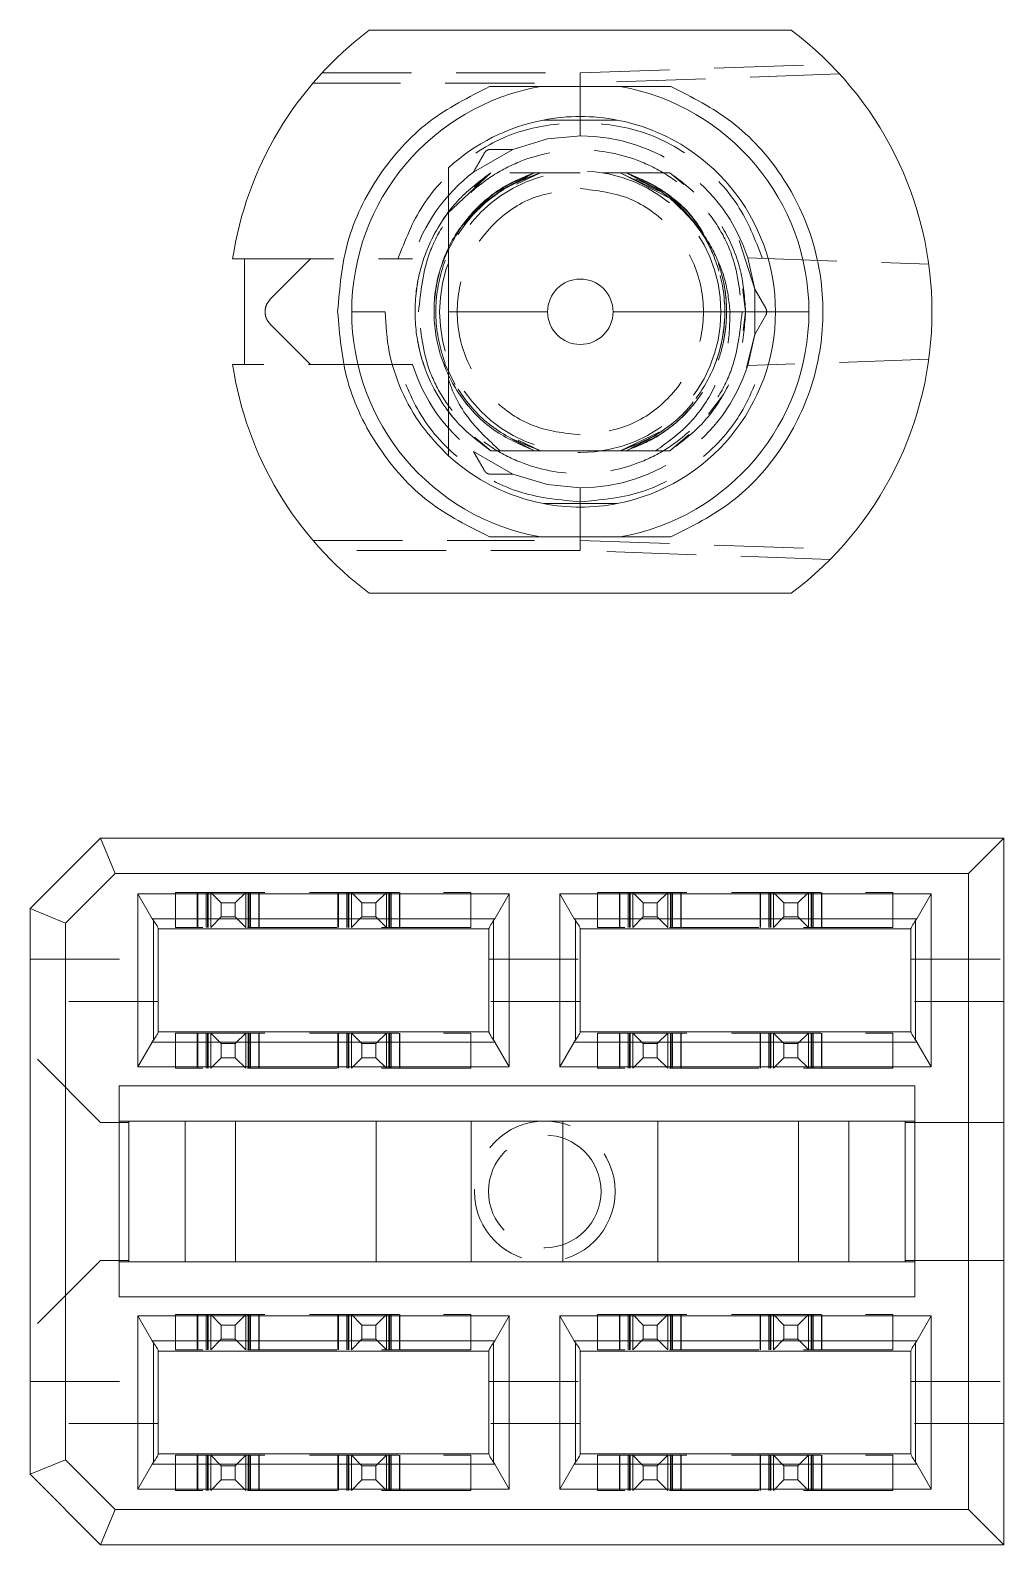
# Model space of a CAD drawing. Header units: millimetres. Extents: x 5 to 589, y 5 to 415.
# Drawn here: x 194.49 to 208.33, y 303.46 to 324.98 of the extents above; entities that cross this region are included whole.
import ezdxf

# ---------------------------------------------------------------- set-up
doc = ezdxf.new("R2010")
doc.units = ezdxf.units.MM
doc.linetypes.add('HIDDEN', pattern=[1.905, 1.27, -0.635])

msp = doc.modelspace()

# ---------------------------------------------------------------- linework, layer by layer
at = {"color": 7, "linetype": 'Continuous', "lineweight": 15}
for p, q in [((205.312, 324.984), (199.312, 324.984)), ((197.368, 321.734), (197.537, 321.734)), ((197.537, 321.734), (197.537, 320.234)), ((199.062, 320.984), (199.537, 320.984)), ((201.847, 320.984), (200.437, 320.984)), ((205.087, 320.984), (202.777, 320.984)), ((205.087, 320.984), (205.562, 320.984)), ((197.368, 320.234), (197.537, 320.234)), ((199.312, 316.984), (205.312, 316.984)), ((195.492, 313.504), (194.492, 312.504)), ((195.699, 313.004), (195.492, 313.504)), ((208.332, 313.504), (195.492, 313.504)), ((208.332, 313.504), (207.832, 313.004)), ((208.332, 303.464), (208.332, 313.504)), ((194.992, 312.297), (195.699, 313.004)), ((207.832, 313.004), (195.699, 313.004)), ((207.832, 303.964), (207.832, 313.004)), ((196.023, 312.714), (201.301, 312.714)), ((196.023, 312.714), (196.227, 312.36)), ((196.023, 310.254), (196.023, 312.714)), ((201.301, 312.714), (201.096, 312.36)), ((201.301, 312.714), (201.301, 310.254)), ((202.023, 312.714), (207.301, 312.714)), ((202.023, 310.254), (202.023, 312.714)), ((202.023, 312.714), (202.227, 312.36)), ((207.301, 312.714), (207.096, 312.36)), ((207.301, 312.714), (207.301, 310.254)), ((194.492, 304.464), (194.492, 312.504)), ((194.992, 312.297), (194.492, 312.504)), ((194.992, 312.297), (194.992, 304.671)), ((201.096, 312.36), (196.227, 312.36)), ((196.245, 312.332), (196.245, 310.635)), ((201.079, 312.332), (201.079, 310.635)), ((207.096, 312.36), (202.227, 312.36)), ((202.245, 312.332), (202.245, 310.635)), ((207.079, 312.332), (207.079, 310.635)), ((196.312, 310.749), (196.312, 312.219)), ((201.012, 312.214), (196.312, 312.214)), ((201.012, 310.749), (201.012, 312.219)), ((202.312, 310.749), (202.312, 312.219)), ((207.012, 312.214), (202.312, 312.214)), ((207.012, 310.749), (207.012, 312.219)), ((201.012, 310.754), (196.312, 310.754)), ((207.012, 310.754), (202.312, 310.754)), ((196.227, 310.607), (196.023, 310.254)), ((196.227, 310.607), (201.096, 310.607)), ((201.096, 310.607), (201.301, 310.254)), ((202.023, 310.254), (202.227, 310.607)), ((202.227, 310.607), (207.096, 310.607)), ((207.096, 310.607), (207.301, 310.254)), ((201.301, 310.254), (196.023, 310.254)), ((207.301, 310.254), (202.023, 310.254)), ((195.756, 309.984), (207.068, 309.984)), ((195.756, 306.984), (195.756, 309.984)), ((207.068, 309.984), (207.068, 306.984)), ((195.756, 309.484), (207.068, 309.484)), ((195.892, 309.464), (195.756, 309.464)), ((195.892, 309.484), (195.892, 309.464)), ((195.892, 307.504), (195.892, 309.464)), ((196.692, 307.484), (196.692, 309.484)), ((197.412, 307.484), (197.412, 309.484)), ((199.412, 307.484), (199.412, 309.484)), ((200.762, 307.484), (200.762, 309.484)), ((202.062, 307.484), (202.062, 309.484)), ((203.412, 307.484), (203.412, 309.484)), ((205.412, 309.484), (205.412, 307.484)), ((206.132, 309.484), (206.132, 307.484)), ((206.932, 309.484), (206.932, 309.464)), ((207.068, 309.464), (206.932, 309.464)), ((206.932, 307.504), (206.932, 309.464)), ((195.892, 307.504), (195.756, 307.504)), ((195.756, 307.484), (207.068, 307.484)), ((195.892, 307.504), (195.892, 307.484)), ((206.932, 307.504), (206.932, 307.484)), ((207.068, 307.504), (206.932, 307.504)), ((207.068, 306.984), (195.756, 306.984)), ((196.023, 306.714), (201.301, 306.714)), ((196.023, 304.254), (196.023, 306.714)), ((196.023, 306.714), (196.227, 306.36)), ((201.096, 306.36), (201.301, 306.714)), ((201.301, 306.714), (201.301, 304.254)), ((202.023, 306.714), (207.301, 306.714)), ((202.023, 304.254), (202.023, 306.714)), ((202.023, 306.714), (202.227, 306.36)), ((207.301, 306.714), (207.096, 306.36)), ((207.301, 306.714), (207.301, 304.254)), ((196.227, 306.36), (201.096, 306.36)), ((196.245, 306.332), (196.245, 304.635)), ((201.079, 306.332), (201.079, 304.635)), ((202.227, 306.36), (207.096, 306.36)), ((202.245, 306.332), (202.245, 304.635)), ((207.079, 306.332), (207.079, 304.635)), ((196.312, 304.749), (196.312, 306.219)), ((196.312, 306.214), (201.012, 306.214)), ((201.012, 306.219), (201.012, 304.749)), ((202.312, 304.749), (202.312, 306.219)), ((202.312, 306.214), (207.012, 306.214)), ((207.012, 306.219), (207.012, 304.749)), ((201.012, 304.754), (196.312, 304.754)), ((207.012, 304.754), (202.312, 304.754)), ((194.492, 304.464), (194.992, 304.671)), ((194.992, 304.671), (195.699, 303.964)), ((196.227, 304.607), (196.023, 304.254)), ((196.227, 304.607), (201.096, 304.607)), ((201.096, 304.607), (201.301, 304.254)), ((202.227, 304.607), (202.023, 304.254)), ((202.227, 304.607), (207.096, 304.607)), ((207.096, 304.607), (207.301, 304.254)), ((195.492, 303.464), (194.492, 304.464)), ((201.301, 304.254), (196.023, 304.254)), ((207.301, 304.254), (202.023, 304.254)), ((195.699, 303.964), (195.492, 303.464)), ((195.699, 303.964), (207.832, 303.964)), ((208.332, 303.464), (207.832, 303.964)), ((208.332, 303.464), (195.492, 303.464))]:
    msp.add_line(p, q, dxfattribs=at)
at = {"color": 7, "linetype": 'HIDDEN', "lineweight": 0}
for p, q in [((198.641, 324.378), (202.312, 324.378)), ((202.312, 324.378), (205.864, 324.502)), ((202.312, 324.234), (202.312, 324.378)), ((205.998, 324.363), (202.312, 324.234)), ((201.662, 324.234), (198.512, 324.234)), ((202.312, 323.684), (202.312, 324.234)), ((202.312, 323.684), (202.312, 323.484)), ((202.836, 323.709), (202.836, 323.709)), ((201.352, 323.292), (200.793, 322.969)), ((200.793, 322.969), (200.95, 323.242)), ((200.423, 322.382), (201.038, 322.959)), ((201.038, 322.959), (200.802, 322.761)), ((201.089, 322.665), (201.661, 322.959)), ((201.089, 322.665), (201.661, 322.959)), ((201.311, 322.959), (201.661, 322.959)), ((201.407, 322.799), (201.746, 322.959)), ((201.746, 322.959), (201.407, 322.799)), ((201.661, 322.959), (201.42, 322.835)), ((201.997, 322.959), (201.746, 322.959)), ((202.23, 322.959), (201.997, 322.959)), ((202.312, 322.959), (202.044, 322.959)), ((202.878, 322.959), (202.627, 322.959)), ((202.878, 322.959), (203.583, 322.598)), ((202.878, 322.959), (203.348, 322.737)), ((203.348, 322.737), (202.878, 322.959)), ((202.878, 322.959), (203.41, 322.708)), ((203.41, 322.708), (202.878, 322.959)), ((202.878, 322.959), (203.41, 322.708)), ((203.41, 322.708), (202.878, 322.959)), ((203.585, 322.959), (202.963, 322.959)), ((203.41, 322.729), (202.963, 322.959)), ((202.963, 322.959), (203.477, 322.695)), ((203.477, 322.695), (202.963, 322.959)), ((202.963, 322.959), (203.477, 322.695)), ((203.313, 322.959), (203.585, 322.959)), ((203.725, 322.842), (203.585, 322.959)), ((203.783, 322.793), (203.585, 322.959)), ((204.791, 321.307), (204.571, 321.995)), ((197.537, 321.734), (199.718, 321.734)), ((197.904, 321.161), (198.477, 321.734)), ((204.692, 321.749), (207.266, 321.659)), ((204.692, 321.749), (204.791, 321.307)), ((204.662, 320.984), (204.621, 321.308)), ((204.662, 320.984), (204.623, 321.294)), ((204.791, 321.307), (204.949, 321.034)), ((204.791, 320.661), (204.791, 321.307)), ((204.629, 320.719), (204.662, 320.984)), ((204.949, 320.934), (204.791, 320.661)), ((198.477, 320.234), (197.904, 320.807)), ((204.674, 320.191), (204.791, 320.661)), ((204.791, 320.661), (204.692, 320.219)), ((199.718, 320.234), (197.537, 320.234)), ((207.266, 320.309), (204.692, 320.219)), ((204.136, 319.527), (204.347, 319.809)), ((200.81, 319.2), (201.038, 319.009)), ((200.86, 319.158), (201.038, 319.009)), ((201.346, 319.171), (201.661, 319.009)), ((201.746, 319.009), (201.429, 319.159)), ((201.433, 319.156), (201.746, 319.009)), ((203.434, 319.271), (202.878, 319.009)), ((202.878, 319.009), (203.434, 319.271)), ((203.434, 319.271), (202.878, 319.009)), ((202.878, 319.009), (203.434, 319.271)), ((202.963, 319.009), (203.366, 319.216)), ((203.585, 319.009), (203.859, 319.238)), ((200.793, 318.998), (201.352, 318.676)), ((201.038, 319.009), (201.661, 319.009)), ((201.661, 319.009), (201.038, 319.009)), ((201.038, 319.009), (201.997, 319.009)), ((201.997, 319.009), (202.627, 319.009)), ((202.627, 319.009), (203.385, 319.009)), ((202.963, 319.009), (203.585, 319.009)), ((203.385, 319.009), (202.963, 319.009)), ((201.352, 318.676), (201.037, 318.676)), ((202.312, 318.484), (202.312, 318.284)), ((202.312, 317.734), (202.312, 318.284)), ((198.512, 317.734), (201.662, 317.734)), ((202.312, 317.734), (205.998, 317.605)), ((202.312, 317.734), (202.312, 317.59)), ((202.312, 317.59), (198.641, 317.59)), ((205.864, 317.465), (202.312, 317.589)), ((196.557, 312.234), (196.557, 312.734)), ((196.557, 312.734), (200.757, 312.734)), ((196.867, 312.734), (196.867, 312.234)), ((196.872, 312.234), (196.872, 312.734)), ((196.992, 312.234), (196.992, 312.734)), ((196.992, 312.734), (196.992, 312.234)), ((197.012, 312.734), (197.012, 312.234)), ((197.022, 312.234), (197.022, 312.734)), ((197.022, 312.234), (197.022, 312.734)), ((197.057, 312.234), (197.057, 312.734)), ((197.057, 312.734), (197.207, 312.584)), ((197.557, 312.734), (197.407, 312.584)), ((197.557, 312.734), (197.557, 312.234)), ((197.592, 312.734), (197.592, 312.234)), ((197.592, 312.734), (197.592, 312.234)), ((197.602, 312.734), (197.602, 312.234)), ((197.621, 312.234), (197.621, 312.734)), ((197.622, 312.734), (197.622, 312.234)), ((197.742, 312.734), (197.742, 312.234)), ((197.747, 312.234), (197.747, 312.734)), ((198.867, 312.734), (198.867, 312.234)), ((198.872, 312.234), (198.872, 312.734)), ((198.992, 312.234), (198.992, 312.734)), ((198.992, 312.734), (198.992, 312.234)), ((199.012, 312.734), (199.012, 312.234)), ((199.022, 312.234), (199.022, 312.734)), ((199.022, 312.234), (199.022, 312.734)), ((199.057, 312.234), (199.057, 312.734)), ((199.057, 312.734), (199.207, 312.584)), ((199.407, 312.584), (199.557, 312.734)), ((199.557, 312.734), (199.557, 312.234)), ((199.592, 312.734), (199.592, 312.234)), ((199.592, 312.734), (199.592, 312.234)), ((199.602, 312.734), (199.602, 312.234)), ((199.621, 312.234), (199.621, 312.734)), ((199.622, 312.734), (199.622, 312.234)), ((199.742, 312.734), (199.742, 312.234)), ((199.747, 312.234), (199.747, 312.734)), ((200.757, 312.734), (200.757, 312.234)), ((202.557, 312.234), (202.557, 312.734)), ((202.557, 312.734), (206.757, 312.734)), ((202.867, 312.734), (202.867, 312.234)), ((202.872, 312.234), (202.872, 312.734)), ((202.992, 312.234), (202.992, 312.734)), ((202.992, 312.734), (202.992, 312.234)), ((203.012, 312.734), (203.012, 312.234)), ((203.022, 312.234), (203.022, 312.734)), ((203.022, 312.234), (203.022, 312.734)), ((203.057, 312.234), (203.057, 312.734)), ((203.057, 312.734), (203.207, 312.584)), ((203.557, 312.734), (203.407, 312.584)), ((203.557, 312.734), (203.557, 312.234)), ((203.592, 312.734), (203.592, 312.234)), ((203.592, 312.734), (203.592, 312.234)), ((203.602, 312.734), (203.602, 312.234)), ((203.621, 312.234), (203.621, 312.734)), ((203.622, 312.734), (203.622, 312.234)), ((203.742, 312.734), (203.742, 312.234)), ((203.747, 312.234), (203.747, 312.734)), ((204.867, 312.734), (204.867, 312.234)), ((204.872, 312.234), (204.872, 312.734)), ((204.992, 312.234), (204.992, 312.734)), ((204.992, 312.734), (204.992, 312.234)), ((205.012, 312.734), (205.012, 312.234)), ((205.022, 312.234), (205.022, 312.734)), ((205.022, 312.234), (205.022, 312.734)), ((205.057, 312.234), (205.057, 312.734)), ((205.057, 312.734), (205.207, 312.584)), ((205.407, 312.584), (205.557, 312.734)), ((205.557, 312.734), (205.557, 312.234)), ((205.592, 312.734), (205.592, 312.234)), ((205.592, 312.734), (205.592, 312.234)), ((205.602, 312.734), (205.602, 312.234)), ((205.621, 312.234), (205.621, 312.734)), ((205.622, 312.734), (205.622, 312.234)), ((205.742, 312.734), (205.742, 312.234)), ((205.747, 312.234), (205.747, 312.734)), ((206.757, 312.734), (206.757, 312.234)), ((197.407, 312.584), (197.207, 312.584)), ((197.207, 312.584), (197.207, 312.384)), ((197.407, 312.584), (197.407, 312.384)), ((199.207, 312.584), (199.407, 312.584)), ((199.207, 312.584), (199.207, 312.384)), ((199.407, 312.584), (199.407, 312.384)), ((203.407, 312.584), (203.207, 312.584)), ((203.207, 312.584), (203.207, 312.384)), ((203.407, 312.584), (203.407, 312.384)), ((205.207, 312.584), (205.407, 312.584)), ((205.207, 312.584), (205.207, 312.384)), ((205.407, 312.584), (205.407, 312.384)), ((197.057, 312.234), (197.207, 312.384)), ((197.207, 312.384), (197.407, 312.384)), ((197.407, 312.384), (197.557, 312.234)), ((199.207, 312.384), (199.057, 312.234)), ((199.207, 312.384), (199.407, 312.384)), ((199.407, 312.384), (199.557, 312.234)), ((203.057, 312.234), (203.207, 312.384)), ((203.207, 312.384), (203.407, 312.384)), ((203.407, 312.384), (203.557, 312.234)), ((205.207, 312.384), (205.057, 312.234)), ((205.207, 312.384), (205.407, 312.384)), ((205.407, 312.384), (205.557, 312.234)), ((200.757, 312.234), (196.557, 312.234)), ((206.757, 312.234), (202.557, 312.234)), ((194.492, 311.784), (196.312, 311.784)), ((201.012, 311.784), (202.312, 311.784)), ((207.012, 311.784), (208.332, 311.784)), ((196.312, 311.184), (194.492, 311.184)), ((202.312, 311.184), (201.012, 311.184)), ((208.332, 311.184), (207.012, 311.184)), ((196.557, 310.234), (196.557, 310.734)), ((196.557, 310.734), (200.757, 310.734)), ((196.867, 310.734), (196.867, 310.234)), ((196.872, 310.234), (196.872, 310.734)), ((196.992, 310.234), (196.992, 310.734)), ((196.992, 310.734), (196.992, 310.234)), ((197.012, 310.734), (197.012, 310.234)), ((197.022, 310.234), (197.022, 310.734)), ((197.022, 310.234), (197.022, 310.734)), ((197.057, 310.234), (197.057, 310.734)), ((197.057, 310.734), (197.207, 310.584)), ((197.407, 310.584), (197.207, 310.584)), ((197.207, 310.584), (197.207, 310.384)), ((197.557, 310.734), (197.407, 310.584)), ((197.407, 310.584), (197.407, 310.384)), ((197.557, 310.734), (197.557, 310.234)), ((197.592, 310.734), (197.592, 310.234)), ((197.592, 310.734), (197.592, 310.234)), ((197.602, 310.734), (197.602, 310.234)), ((197.621, 310.234), (197.621, 310.734)), ((197.622, 310.734), (197.622, 310.234)), ((197.742, 310.734), (197.742, 310.234)), ((197.747, 310.234), (197.747, 310.734)), ((198.867, 310.734), (198.867, 310.234)), ((198.872, 310.234), (198.872, 310.734)), ((198.992, 310.234), (198.992, 310.734)), ((198.992, 310.734), (198.992, 310.234)), ((199.012, 310.734), (199.012, 310.234)), ((199.022, 310.234), (199.022, 310.734)), ((199.022, 310.234), (199.022, 310.734)), ((199.057, 310.234), (199.057, 310.734)), ((199.057, 310.734), (199.207, 310.584)), ((199.207, 310.584), (199.407, 310.584)), ((199.207, 310.584), (199.207, 310.384)), ((199.407, 310.584), (199.557, 310.734)), ((199.407, 310.584), (199.407, 310.384)), ((199.557, 310.734), (199.557, 310.234)), ((199.592, 310.734), (199.592, 310.234)), ((199.592, 310.734), (199.592, 310.234)), ((199.602, 310.734), (199.602, 310.234)), ((199.621, 310.234), (199.621, 310.734)), ((199.622, 310.734), (199.622, 310.234)), ((199.742, 310.734), (199.742, 310.234)), ((199.747, 310.234), (199.747, 310.734)), ((200.757, 310.734), (200.757, 310.234)), ((202.557, 310.234), (202.557, 310.734)), ((202.557, 310.734), (206.757, 310.734)), ((202.867, 310.734), (202.867, 310.234)), ((202.872, 310.234), (202.872, 310.734)), ((202.992, 310.234), (202.992, 310.734)), ((202.992, 310.734), (202.992, 310.234)), ((203.012, 310.734), (203.012, 310.234)), ((203.022, 310.234), (203.022, 310.734)), ((203.022, 310.234), (203.022, 310.734)), ((203.057, 310.234), (203.057, 310.734)), ((203.057, 310.734), (203.207, 310.584)), ((203.407, 310.584), (203.207, 310.584)), ((203.207, 310.584), (203.207, 310.384)), ((203.557, 310.734), (203.407, 310.584)), ((203.407, 310.584), (203.407, 310.384)), ((203.557, 310.734), (203.557, 310.234)), ((203.592, 310.734), (203.592, 310.234)), ((203.592, 310.734), (203.592, 310.234)), ((203.602, 310.734), (203.602, 310.234)), ((203.621, 310.234), (203.621, 310.734)), ((203.622, 310.734), (203.622, 310.234)), ((203.742, 310.734), (203.742, 310.234)), ((203.747, 310.234), (203.747, 310.734)), ((204.867, 310.734), (204.867, 310.234)), ((204.872, 310.234), (204.872, 310.734)), ((204.992, 310.234), (204.992, 310.734)), ((204.992, 310.734), (204.992, 310.234)), ((205.012, 310.734), (205.012, 310.234)), ((205.022, 310.234), (205.022, 310.734)), ((205.022, 310.234), (205.022, 310.734)), ((205.057, 310.234), (205.057, 310.734)), ((205.057, 310.734), (205.207, 310.584)), ((205.207, 310.584), (205.407, 310.584)), ((205.207, 310.584), (205.207, 310.384)), ((205.407, 310.584), (205.557, 310.734)), ((205.407, 310.584), (205.407, 310.384)), ((205.557, 310.734), (205.557, 310.234)), ((205.592, 310.734), (205.592, 310.234)), ((205.592, 310.734), (205.592, 310.234)), ((205.602, 310.734), (205.602, 310.234)), ((205.621, 310.234), (205.621, 310.734)), ((205.622, 310.734), (205.622, 310.234)), ((205.742, 310.734), (205.742, 310.234)), ((205.747, 310.234), (205.747, 310.734)), ((206.757, 310.734), (206.757, 310.234)), ((195.492, 309.464), (194.492, 310.464)), ((197.057, 310.234), (197.207, 310.384)), ((197.207, 310.384), (197.407, 310.384)), ((197.407, 310.384), (197.557, 310.234)), ((199.207, 310.384), (199.057, 310.234)), ((199.207, 310.384), (199.407, 310.384)), ((199.407, 310.384), (199.557, 310.234)), ((203.057, 310.234), (203.207, 310.384)), ((203.207, 310.384), (203.407, 310.384)), ((203.407, 310.384), (203.557, 310.234)), ((205.207, 310.384), (205.057, 310.234)), ((205.207, 310.384), (205.407, 310.384)), ((205.407, 310.384), (205.557, 310.234)), ((200.757, 310.234), (196.557, 310.234)), ((206.757, 310.234), (202.557, 310.234)), ((195.756, 309.464), (195.492, 309.464)), ((208.332, 309.464), (207.068, 309.464)), ((195.492, 307.504), (194.492, 306.504)), ((195.492, 307.504), (195.756, 307.504)), ((208.332, 307.504), (207.068, 307.504)), ((196.557, 306.234), (196.557, 306.734)), ((196.557, 306.734), (200.757, 306.734)), ((196.867, 306.734), (196.867, 306.234)), ((196.872, 306.234), (196.872, 306.734)), ((196.992, 306.234), (196.992, 306.734)), ((196.992, 306.734), (196.992, 306.234)), ((197.012, 306.734), (197.012, 306.234)), ((197.022, 306.234), (197.022, 306.734)), ((197.022, 306.234), (197.022, 306.734)), ((197.057, 306.234), (197.057, 306.734)), ((197.057, 306.734), (197.207, 306.584)), ((197.557, 306.734), (197.407, 306.584)), ((197.557, 306.734), (197.557, 306.234)), ((197.592, 306.734), (197.592, 306.234)), ((197.592, 306.734), (197.592, 306.234)), ((197.602, 306.734), (197.602, 306.234)), ((197.621, 306.234), (197.621, 306.734)), ((197.622, 306.734), (197.622, 306.234)), ((197.742, 306.734), (197.742, 306.234)), ((197.747, 306.234), (197.747, 306.734)), ((198.867, 306.734), (198.867, 306.234)), ((198.872, 306.234), (198.872, 306.734)), ((198.992, 306.234), (198.992, 306.734)), ((198.992, 306.734), (198.992, 306.234)), ((199.012, 306.734), (199.012, 306.234)), ((199.022, 306.234), (199.022, 306.734)), ((199.022, 306.234), (199.022, 306.734)), ((199.057, 306.234), (199.057, 306.734)), ((199.057, 306.734), (199.207, 306.584)), ((199.407, 306.584), (199.557, 306.734)), ((199.557, 306.734), (199.557, 306.234)), ((199.592, 306.734), (199.592, 306.234)), ((199.592, 306.734), (199.592, 306.234)), ((199.602, 306.734), (199.602, 306.234)), ((199.621, 306.234), (199.621, 306.734)), ((199.622, 306.734), (199.622, 306.234)), ((199.742, 306.734), (199.742, 306.234)), ((199.747, 306.234), (199.747, 306.734)), ((200.757, 306.734), (200.757, 306.234)), ((202.557, 306.234), (202.557, 306.734)), ((202.557, 306.734), (206.757, 306.734)), ((202.867, 306.734), (202.867, 306.234)), ((202.872, 306.234), (202.872, 306.734)), ((202.992, 306.234), (202.992, 306.734)), ((202.992, 306.734), (202.992, 306.234)), ((203.012, 306.734), (203.012, 306.234)), ((203.022, 306.234), (203.022, 306.734)), ((203.022, 306.234), (203.022, 306.734)), ((203.057, 306.234), (203.057, 306.734)), ((203.057, 306.734), (203.207, 306.584)), ((203.557, 306.734), (203.407, 306.584)), ((203.557, 306.734), (203.557, 306.234)), ((203.592, 306.734), (203.592, 306.234)), ((203.592, 306.734), (203.592, 306.234)), ((203.602, 306.734), (203.602, 306.234)), ((203.621, 306.234), (203.621, 306.734)), ((203.622, 306.734), (203.622, 306.234)), ((203.742, 306.734), (203.742, 306.234)), ((203.747, 306.234), (203.747, 306.734)), ((204.867, 306.734), (204.867, 306.234)), ((204.872, 306.234), (204.872, 306.734)), ((204.992, 306.234), (204.992, 306.734)), ((204.992, 306.734), (204.992, 306.234)), ((205.012, 306.734), (205.012, 306.234)), ((205.022, 306.234), (205.022, 306.734)), ((205.022, 306.234), (205.022, 306.734)), ((205.057, 306.234), (205.057, 306.734)), ((205.057, 306.734), (205.207, 306.584)), ((205.407, 306.584), (205.557, 306.734)), ((205.557, 306.734), (205.557, 306.234)), ((205.592, 306.734), (205.592, 306.234)), ((205.592, 306.734), (205.592, 306.234)), ((205.602, 306.734), (205.602, 306.234)), ((205.621, 306.234), (205.621, 306.734)), ((205.622, 306.734), (205.622, 306.234)), ((205.742, 306.734), (205.742, 306.234)), ((205.747, 306.234), (205.747, 306.734)), ((206.757, 306.734), (206.757, 306.234)), ((197.407, 306.584), (197.207, 306.584)), ((197.207, 306.584), (197.207, 306.384)), ((197.407, 306.584), (197.407, 306.384)), ((199.207, 306.584), (199.407, 306.584)), ((199.207, 306.584), (199.207, 306.384)), ((199.407, 306.584), (199.407, 306.384)), ((203.207, 306.584), (203.207, 306.384)), ((203.407, 306.584), (203.207, 306.584)), ((203.407, 306.584), (203.407, 306.384)), ((205.207, 306.584), (205.407, 306.584)), ((205.207, 306.584), (205.207, 306.384)), ((205.407, 306.584), (205.407, 306.384)), ((200.757, 306.234), (196.557, 306.234)), ((197.057, 306.234), (197.207, 306.384)), ((197.207, 306.384), (197.407, 306.384)), ((197.407, 306.384), (197.557, 306.234)), ((199.207, 306.384), (199.057, 306.234)), ((199.207, 306.384), (199.407, 306.384)), ((199.407, 306.384), (199.557, 306.234)), ((206.757, 306.234), (202.557, 306.234)), ((203.057, 306.234), (203.207, 306.384)), ((203.207, 306.384), (203.407, 306.384)), ((203.407, 306.384), (203.557, 306.234)), ((205.207, 306.384), (205.057, 306.234)), ((205.207, 306.384), (205.407, 306.384)), ((205.407, 306.384), (205.557, 306.234)), ((194.492, 305.784), (196.312, 305.784)), ((201.012, 305.784), (202.312, 305.784)), ((207.012, 305.784), (208.332, 305.784)), ((196.312, 305.184), (194.492, 305.184)), ((202.312, 305.184), (201.012, 305.184)), ((208.332, 305.184), (207.012, 305.184)), ((196.557, 304.234), (196.557, 304.734)), ((196.557, 304.734), (200.757, 304.734)), ((196.867, 304.734), (196.867, 304.234)), ((196.872, 304.234), (196.872, 304.734)), ((196.992, 304.234), (196.992, 304.734)), ((196.992, 304.734), (196.992, 304.234)), ((197.012, 304.734), (197.012, 304.234)), ((197.022, 304.234), (197.022, 304.734)), ((197.022, 304.234), (197.022, 304.734)), ((197.057, 304.234), (197.057, 304.734)), ((197.057, 304.734), (197.207, 304.584)), ((197.557, 304.734), (197.407, 304.584)), ((197.557, 304.734), (197.557, 304.234)), ((197.592, 304.734), (197.592, 304.234)), ((197.592, 304.734), (197.592, 304.234)), ((197.602, 304.734), (197.602, 304.234)), ((197.621, 304.234), (197.621, 304.734)), ((197.622, 304.734), (197.622, 304.234)), ((197.742, 304.734), (197.742, 304.234)), ((197.747, 304.234), (197.747, 304.734)), ((198.867, 304.734), (198.867, 304.234)), ((198.872, 304.234), (198.872, 304.734)), ((198.992, 304.234), (198.992, 304.734)), ((198.992, 304.734), (198.992, 304.234)), ((199.012, 304.734), (199.012, 304.234)), ((199.022, 304.234), (199.022, 304.734)), ((199.022, 304.234), (199.022, 304.734)), ((199.057, 304.234), (199.057, 304.734)), ((199.057, 304.734), (199.207, 304.584)), ((199.407, 304.584), (199.557, 304.734)), ((199.557, 304.734), (199.557, 304.234)), ((199.592, 304.734), (199.592, 304.234)), ((199.592, 304.734), (199.592, 304.234)), ((199.602, 304.734), (199.602, 304.234)), ((199.621, 304.234), (199.621, 304.734)), ((199.622, 304.734), (199.622, 304.234)), ((199.742, 304.734), (199.742, 304.234)), ((199.747, 304.234), (199.747, 304.734)), ((200.757, 304.734), (200.757, 304.234)), ((202.557, 304.234), (202.557, 304.734)), ((202.557, 304.734), (206.757, 304.734)), ((202.867, 304.734), (202.867, 304.234)), ((202.872, 304.234), (202.872, 304.734)), ((202.992, 304.234), (202.992, 304.734)), ((202.992, 304.734), (202.992, 304.234)), ((203.012, 304.734), (203.012, 304.234)), ((203.022, 304.234), (203.022, 304.734)), ((203.022, 304.234), (203.022, 304.734)), ((203.057, 304.234), (203.057, 304.734)), ((203.057, 304.734), (203.207, 304.584)), ((203.557, 304.734), (203.407, 304.584)), ((203.557, 304.734), (203.557, 304.234)), ((203.592, 304.734), (203.592, 304.234)), ((203.592, 304.734), (203.592, 304.234)), ((203.602, 304.734), (203.602, 304.234)), ((203.621, 304.234), (203.621, 304.734)), ((203.622, 304.734), (203.622, 304.234)), ((203.742, 304.734), (203.742, 304.234)), ((203.747, 304.234), (203.747, 304.734)), ((204.867, 304.734), (204.867, 304.234)), ((204.872, 304.234), (204.872, 304.734)), ((204.992, 304.234), (204.992, 304.734)), ((204.992, 304.734), (204.992, 304.234)), ((205.012, 304.734), (205.012, 304.234)), ((205.022, 304.234), (205.022, 304.734)), ((205.022, 304.234), (205.022, 304.734)), ((205.057, 304.234), (205.057, 304.734)), ((205.057, 304.734), (205.207, 304.584)), ((205.407, 304.584), (205.557, 304.734)), ((205.557, 304.734), (205.557, 304.234)), ((205.592, 304.734), (205.592, 304.234)), ((205.592, 304.734), (205.592, 304.234)), ((205.602, 304.734), (205.602, 304.234)), ((205.621, 304.234), (205.621, 304.734)), ((205.622, 304.734), (205.622, 304.234)), ((205.742, 304.734), (205.742, 304.234)), ((205.747, 304.234), (205.747, 304.734)), ((206.757, 304.734), (206.757, 304.234)), ((197.207, 304.584), (197.207, 304.384)), ((197.407, 304.584), (197.207, 304.584)), ((197.407, 304.584), (197.407, 304.384)), ((199.207, 304.584), (199.407, 304.584)), ((199.207, 304.584), (199.207, 304.384)), ((199.407, 304.584), (199.407, 304.384)), ((203.207, 304.584), (203.207, 304.384)), ((203.407, 304.584), (203.207, 304.584)), ((203.407, 304.584), (203.407, 304.384)), ((205.207, 304.584), (205.407, 304.584)), ((205.207, 304.584), (205.207, 304.384)), ((205.407, 304.584), (205.407, 304.384)), ((197.057, 304.234), (197.207, 304.384)), ((197.207, 304.384), (197.407, 304.384)), ((197.407, 304.384), (197.557, 304.234)), ((199.207, 304.384), (199.057, 304.234)), ((199.207, 304.384), (199.407, 304.384)), ((199.407, 304.384), (199.557, 304.234)), ((203.057, 304.234), (203.207, 304.384)), ((203.207, 304.384), (203.407, 304.384)), ((203.407, 304.384), (203.557, 304.234)), ((205.207, 304.384), (205.057, 304.234)), ((205.207, 304.384), (205.407, 304.384)), ((205.407, 304.384), (205.557, 304.234)), ((200.757, 304.234), (196.557, 304.234)), ((206.757, 304.234), (202.557, 304.234))]:
    msp.add_line(p, q, dxfattribs=at)
at = {"color": 7, "linetype": 'HIDDEN', "lineweight": 0, "flags": 128}
for points in [[(201.352, 323.292), (201.846, 323.44), (202.32, 323.484)], [(201.038, 322.959), (201.038, 322.959)], [(201.746, 322.959), (201.746, 322.959)], [(201.746, 322.959), (201.746, 322.959)], [(201.746, 322.959), (201.746, 322.959)], [(201.746, 322.959), (201.746, 322.959)], [(201.746, 322.959), (201.746, 322.959)], [(202.878, 322.959), (202.878, 322.959)], [(202.878, 322.959), (202.878, 322.959)], [(202.878, 322.959), (202.878, 322.959)], [(202.878, 322.959), (202.878, 322.959)], [(202.878, 322.959), (202.878, 322.959)], [(202.878, 322.959), (202.878, 322.959)], [(202.878, 322.959), (202.878, 322.959)], [(202.878, 322.959), (202.878, 322.959)], [(203.585, 322.959), (203.585, 322.959)], [(200.383, 320.208), (200.379, 320.236), (200.379, 320.245), (200.379, 320.247), (200.379, 320.247), (200.38, 320.248), (200.38, 320.248), (200.38, 320.248), (200.38, 320.248), (200.38, 320.248), (200.38, 320.248), (200.38, 320.248), (200.38, 320.248), (200.379, 320.248), (200.379, 320.248), (200.379, 320.248), (200.379, 320.248), (200.379, 320.248), (200.379, 320.248), (200.379, 320.248), (200.38, 320.248), (200.38, 320.248), (200.38, 320.248), (200.38, 320.248), (200.38, 320.248), (200.38, 320.248), (200.38, 320.248), (200.38, 320.248), (200.38, 320.248), (200.381, 320.248), (200.381, 320.247), (200.384, 320.245), (200.448, 320.115), (200.535, 319.952)], [(204.091, 319.957), (204.091, 319.957)], [(203.339, 319.205), (203.339, 319.205)], [(201.038, 319.009), (201.038, 319.009)], [(201.038, 319.009), (201.038, 319.009)], [(201.038, 319.009), (201.038, 319.009)], [(201.038, 319.009), (201.038, 319.009)], [(201.038, 319.009), (201.038, 319.009)], [(201.038, 319.009), (201.038, 319.009)], [(201.038, 319.009), (201.038, 319.009)], [(201.038, 319.009), (201.038, 319.009)], [(201.997, 319.009), (201.997, 319.009)], [(202.627, 319.009), (202.627, 319.009)], [(203.585, 319.009), (203.585, 319.009)], [(203.585, 319.009), (203.585, 319.009)], [(203.585, 319.009), (203.585, 319.009)], [(203.585, 319.009), (203.585, 319.009)], [(203.585, 319.009), (203.585, 319.009)], [(203.585, 319.009), (203.585, 319.009)], [(203.585, 319.009), (203.585, 319.009)], [(202.312, 318.484), (201.846, 318.528), (201.352, 318.676)]]:
    msp.add_lwpolyline(points, dxfattribs=at)
at = {"color": 7, "linetype": 'HIDDEN', "lineweight": 0}
for centre, radius in [((202.312, 320.984), 2), ((201.807, 308.484), 1), ((201.807, 308.484), 0.8)]:
    msp.add_circle(centre, radius, dxfattribs=at)
at = {"color": 7, "linetype": 'Continuous', "lineweight": 15}
for radius, start, end in [(5, 126.8699, 171.3731), (5, 306.8699, 53.1301), (3.25, 100.0633, 180), (3.25, 0, 79.9367), (2.775, 100.8932, 132.5066), (2.775, 79.1068, 100.8929), (2.775, 0, 79.1071), (0.465, 0, 180), (3.25, 180, 259.9367), (0.465, 180, 0), (2.775, 280.8929, 0), (3.25, 280.0633, 0), (5, 188.6269, 233.1301), (2.775, 227.4934, 259.1071), (2.775, 259.1067, 280.8938)]:
    msp.add_arc((202.312, 320.984), radius, start, end, dxfattribs=at)
at = {"color": 7, "linetype": 'HIDDEN', "lineweight": 0}
for radius, start, end in [(2.5, 17.8157, 90), (2.5, 127.4202, 162.5424), (2.35, 143.5058, 237.1851), (2.5, 197.4576, 232.5798), (2.5, 270, 342.1843)]:
    msp.add_arc((202.312, 320.984), radius, start, end, dxfattribs=at)
at = {"color": 7, "linetype": 'Continuous', "lineweight": 15}
for centre, start_param, end_param in [((196.431, 312.714), 2.356194, 2.438914), ((200.892, 312.714), 3.844272, 3.926991), ((202.431, 312.714), 2.356194, 2.438914), ((206.892, 312.714), 3.844272, 3.926991), ((196.431, 310.254), 0.702679, 0.785398), ((200.892, 310.254), 5.497787, 5.580506), ((202.431, 310.254), 0.702679, 0.785398), ((206.892, 310.254), 5.497787, 5.580506), ((196.431, 306.714), 2.356194, 2.438914), ((200.892, 306.714), 3.844272, 3.926991), ((202.431, 306.714), 2.356194, 2.438914), ((206.892, 306.714), 3.844272, 3.926991), ((196.431, 304.254), 0.702679, 0.785398), ((200.892, 304.254), 5.497787, 5.580506), ((202.431, 304.254), 0.702679, 0.785398), ((206.892, 304.254), 5.497787, 5.580506)]:
    msp.add_ellipse(centre, major_axis=(0, 0.5), ratio=0.57735, start_param=start_param, end_param=end_param, dxfattribs=at)
for points, knots in [([(198.862, 320.99), (198.891, 321.323), (198.949, 322.006), (199.415, 322.943), (200.112, 323.725), (200.724, 324.033), (201.023, 324.184)], [0, 0, 0, 0, 0.244423, 0.499999, 0.755575, 1, 1, 1, 1]), ([(201.023, 324.184), (201.157, 324.184), (201.331, 324.184), (201.525, 324.184), (201.606, 324.184), (201.66, 324.184), (201.699, 324.184), (201.726, 324.184), (201.74, 324.184), (201.744, 324.184), (201.744, 324.184), (201.744, 324.184)], [0, 0, 0, 0, 0.521932, 0.674702, 0.779632, 0.851729, 0.901665, 0.954563, 0.975882, 0.993095, 1, 1, 1, 1]), ([(201.744, 324.184), (201.92, 324.184), (202.272, 324.184), (202.666, 324.184), (202.858, 324.184), (202.88, 324.184)], [0, 0, 0, 0, 0.469102, 0.939612, 1, 1, 1, 1]), ([(202.88, 324.184), (202.88, 324.184), (202.882, 324.184), (202.893, 324.184), (202.937, 324.184), (203.133, 324.184), (203.367, 324.184), (203.563, 324.184), (203.601, 324.184)], [0, 0, 0, 0, 0.01693, 0.039301, 0.081695, 0.236199, 0.852151, 1, 1, 1, 1]), ([(203.601, 324.184), (203.9, 324.033), (204.512, 323.724), (205.214, 322.941), (205.663, 322.001), (205.81, 320.984), (205.663, 319.967), (205.214, 319.027), (204.512, 318.244), (203.9, 317.935), (203.601, 317.784)], [0, 0, 0, 0, 0.1222031, 0.25, 0.377796, 0.4999995, 0.622204, 0.75, 0.8777969, 1, 1, 1, 1]), ([(202.836, 323.709), (202.546, 323.709), (202.193, 323.709), (201.849, 323.709), (201.788, 323.709)], [0, 0, 0, 0, 0.821488, 1, 1, 1, 1]), ([(200.437, 323.03), (200.437, 322.592), (200.437, 321.989), (200.437, 321.2), (200.437, 320.984)], [0, 0, 0, 0, 0.725759, 1, 1, 1, 1]), ([(201.023, 317.784), (200.723, 317.935), (200.11, 318.244), (199.412, 319.029), (198.946, 319.971), (198.89, 320.655), (198.862, 320.99)], [0, 0, 0, 0, 0.244391, 0.5, 0.755609, 1, 1, 1, 1]), ([(199.537, 320.984), (199.548, 320.792), (199.571, 320.409), (199.756, 319.859), (200.036, 319.352), (200.303, 319.076), (200.437, 318.938)], [0, 0, 0, 0, 0.2499998, 0.5000005, 0.7499982, 1, 1, 1, 1]), ([(200.437, 320.984), (200.437, 320.789), (200.437, 320.285), (200.437, 319.603), (200.437, 319.154), (200.437, 318.938)], [0, 0, 0, 0, 0.2465258, 0.6381396, 1, 1, 1, 1]), ([(201.788, 318.259), (202.078, 318.259), (202.431, 318.259), (202.775, 318.259), (202.836, 318.259)], [0, 0, 0, 0, 0.821493, 1, 1, 1, 1]), ([(201.023, 317.784), (201.157, 317.784), (201.331, 317.784), (201.525, 317.784), (201.606, 317.784), (201.66, 317.784), (201.699, 317.784), (201.726, 317.784), (201.74, 317.784), (201.744, 317.784), (201.744, 317.784), (201.744, 317.784)], [0, 0, 0, 0, 0.521932, 0.674702, 0.779632, 0.851729, 0.901665, 0.954563, 0.975882, 0.993095, 1, 1, 1, 1]), ([(201.744, 317.784), (201.92, 317.784), (202.272, 317.784), (202.666, 317.784), (202.858, 317.784), (202.88, 317.784)], [0, 0, 0, 0, 0.469102, 0.939612, 1, 1, 1, 1]), ([(202.88, 317.784), (202.88, 317.784), (202.882, 317.784), (202.893, 317.784), (202.937, 317.784), (203.133, 317.784), (203.367, 317.784), (203.563, 317.784), (203.601, 317.784)], [0, 0, 0, 0, 0.01693, 0.039301, 0.081695, 0.236199, 0.852151, 1, 1, 1, 1]), ([(196.312, 312.219), (196.308, 312.23), (196.301, 312.251), (196.264, 312.305), (196.245, 312.332)], [0, 0, 0, 0, 0.493174, 1, 1, 1, 1]), ([(201.079, 312.332), (201.061, 312.306), (201.024, 312.252), (201.016, 312.23), (201.012, 312.219)], [0, 0, 0, 0, 0.497826, 1, 1, 1, 1]), ([(202.312, 312.219), (202.308, 312.23), (202.301, 312.251), (202.264, 312.305), (202.245, 312.332)], [0, 0, 0, 0, 0.493174, 1, 1, 1, 1]), ([(207.079, 312.332), (207.061, 312.306), (207.024, 312.252), (207.016, 312.23), (207.012, 312.219)], [0, 0, 0, 0, 0.497826, 1, 1, 1, 1]), ([(196.245, 310.635), (196.263, 310.662), (196.3, 310.716), (196.308, 310.738), (196.312, 310.749)], [0, 0, 0, 0, 0.497826, 1, 1, 1, 1]), ([(201.012, 310.749), (201.016, 310.738), (201.023, 310.716), (201.06, 310.663), (201.079, 310.635)], [0, 0, 0, 0, 0.493174, 1, 1, 1, 1]), ([(202.245, 310.635), (202.263, 310.662), (202.3, 310.716), (202.308, 310.738), (202.312, 310.749)], [0, 0, 0, 0, 0.497826, 1, 1, 1, 1]), ([(207.012, 310.749), (207.016, 310.738), (207.023, 310.716), (207.06, 310.663), (207.079, 310.635)], [0, 0, 0, 0, 0.493174, 1, 1, 1, 1]), ([(196.245, 306.332), (196.263, 306.306), (196.3, 306.252), (196.308, 306.23), (196.312, 306.219)], [0, 0, 0, 0, 0.497822, 1, 1, 1, 1]), ([(201.012, 306.219), (201.016, 306.23), (201.023, 306.252), (201.06, 306.305), (201.079, 306.332)], [0, 0, 0, 0, 0.493178, 1, 1, 1, 1]), ([(202.312, 306.219), (202.308, 306.23), (202.301, 306.252), (202.264, 306.305), (202.245, 306.332)], [0, 0, 0, 0, 0.493178, 1, 1, 1, 1]), ([(207.079, 306.332), (207.061, 306.306), (207.024, 306.252), (207.016, 306.23), (207.012, 306.219)], [0, 0, 0, 0, 0.497822, 1, 1, 1, 1]), ([(196.245, 304.635), (196.263, 304.662), (196.3, 304.716), (196.308, 304.738), (196.312, 304.749)], [0, 0, 0, 0, 0.497826, 1, 1, 1, 1]), ([(201.079, 304.635), (201.061, 304.662), (201.024, 304.716), (201.016, 304.738), (201.012, 304.749)], [0, 0, 0, 0, 0.497826, 1, 1, 1, 1]), ([(202.245, 304.635), (202.263, 304.662), (202.3, 304.716), (202.308, 304.738), (202.312, 304.749)], [0, 0, 0, 0, 0.497826, 1, 1, 1, 1]), ([(207.079, 304.635), (207.061, 304.662), (207.024, 304.716), (207.016, 304.738), (207.012, 304.749)], [0, 0, 0, 0, 0.497826, 1, 1, 1, 1])]:
    msp.add_open_spline(points, degree=3, knots=knots, dxfattribs=at)
at = {"color": 7, "linetype": 'HIDDEN', "lineweight": 0}
for points, knots in [([(199.718, 321.734), (199.821, 321.998), (200.034, 322.541), (200.663, 323.177), (201.449, 323.605), (202.029, 323.658), (202.312, 323.684)], [0, 0, 0, 0, 0.2433928, 0.4999998, 0.7566071, 1, 1, 1, 1]), ([(204.903, 321.741), (204.8, 322.005), (204.587, 322.546), (203.958, 323.18), (203.173, 323.605), (202.594, 323.658), (202.312, 323.684)], [0, 0, 0, 0, 0.243422, 0.499999, 0.756577, 1, 1, 1, 1]), ([(200.012, 320.984), (200.043, 321.273), (200.091, 321.72), (200.377, 322.256), (200.674, 322.621), (201.04, 322.92), (201.576, 323.198), (202.312, 323.34), (203.048, 323.198), (203.584, 322.92), (203.95, 322.621), (204.247, 322.256), (204.533, 321.72), (204.581, 321.273), (204.612, 320.984)], [0, 0, 0, 0, 0.119722, 0.184823, 0.25, 0.315102, 0.380278, 0.5, 0.619721, 0.684824, 0.75, 0.815102, 0.880279, 1, 1, 1, 1]), ([(200.95, 323.242), (200.909, 323.171), (200.855, 323.077), (200.807, 322.994), (200.795, 322.972), (200.793, 322.97), (200.793, 322.969)], [0, 0, 0, 0, 0.638724, 0.843749, 0.925001, 1, 1, 1, 1]), ([(200.95, 323.242), (200.955, 323.249), (200.965, 323.264), (200.986, 323.28), (201.011, 323.29), (201.028, 323.292), (201.037, 323.292)], [0, 0, 0, 0, 0.250806, 0.500011, 0.7492, 1, 1, 1, 1]), ([(201.037, 323.292), (201.029, 323.292), (201.019, 323.292), (201.002, 323.286), (200.993, 323.282), (200.987, 323.279), (200.982, 323.276), (200.974, 323.27), (200.96, 323.258), (200.954, 323.249), (200.95, 323.242)], [0, 0, 0, 0, 0.300169, 0.406658, 0.452623, 0.495875, 0.540102, 0.586738, 0.694551, 1, 1, 1, 1]), ([(201.037, 323.292), (201.119, 323.292), (201.227, 323.292), (201.324, 323.292), (201.348, 323.292), (201.351, 323.292), (201.352, 323.292)], [0, 0, 0, 0, 0.638714, 0.843746, 0.925001, 1, 1, 1, 1]), ([(201.038, 322.959), (200.882, 322.841), (200.569, 322.605), (200.228, 322.119), (200.011, 321.571), (199.938, 320.984), (200.011, 320.397), (200.228, 319.849), (200.569, 319.362), (200.882, 319.127), (201.038, 319.009)], [0, 0, 0, 0, 0.125, 0.250001, 0.375, 0.5, 0.625001, 0.75, 0.875001, 1, 1, 1, 1]), ([(201.661, 322.959), (201.461, 322.872), (201.061, 322.699), (200.6, 322.22), (200.301, 321.636), (200.198, 320.984), (200.301, 320.332), (200.6, 319.747), (201.061, 319.269), (201.461, 319.096), (201.661, 319.009)], [0, 0, 0, 0, 0.125, 0.25, 0.375, 0.5, 0.625, 0.75, 0.875, 1, 1, 1, 1]), ([(201.746, 319.009), (201.539, 319.09), (201.125, 319.252), (200.643, 319.728), (200.329, 320.32), (200.222, 320.984), (200.329, 321.648), (200.643, 322.24), (201.125, 322.716), (201.539, 322.878), (201.746, 322.959)], [0, 0, 0, 0, 0.125, 0.250001, 0.375, 0.500001, 0.625, 0.750001, 0.875001, 1, 1, 1, 1]), ([(201.746, 322.959), (201.539, 322.878), (201.125, 322.716), (200.643, 322.24), (200.329, 321.648), (200.222, 320.984), (200.329, 320.32), (200.643, 319.728), (201.125, 319.252), (201.539, 319.09), (201.746, 319.009)], [0, 0, 0, 0, 0.124999, 0.249999, 0.375, 0.499999, 0.625, 0.749999, 0.875, 1, 1, 1, 1]), ([(201.746, 319.009), (201.539, 319.09), (201.125, 319.252), (200.643, 319.728), (200.329, 320.32), (200.222, 320.984), (200.329, 321.648), (200.643, 322.24), (201.125, 322.716), (201.539, 322.878), (201.746, 322.959)], [0, 0, 0, 0, 0.125, 0.25, 0.375, 0.5, 0.624999, 0.749999, 0.875, 1, 1, 1, 1]), ([(201.746, 322.959), (201.539, 322.878), (201.125, 322.716), (200.643, 322.24), (200.329, 321.648), (200.222, 320.984), (200.329, 320.32), (200.643, 319.728), (201.125, 319.252), (201.539, 319.09), (201.746, 319.009)], [0, 0, 0, 0, 0.125, 0.250001, 0.375001, 0.5, 0.625, 0.75, 0.875, 1, 1, 1, 1]), ([(201.746, 319.009), (201.539, 319.09), (201.125, 319.252), (200.643, 319.728), (200.329, 320.32), (200.222, 320.984), (200.329, 321.648), (200.643, 322.24), (201.125, 322.716), (201.539, 322.878), (201.746, 322.959)], [0, 0, 0, 0, 0.125, 0.25, 0.375, 0.500001, 0.625, 0.75, 0.875, 1, 1, 1, 1]), ([(201.746, 322.959), (201.539, 322.878), (201.125, 322.716), (200.643, 322.24), (200.329, 321.648), (200.222, 320.984), (200.329, 320.32), (200.643, 319.728), (201.125, 319.252), (201.539, 319.09), (201.746, 319.009)], [0, 0, 0, 0, 0.125, 0.25, 0.375, 0.499999, 0.625, 0.75, 0.875, 1, 1, 1, 1]), ([(200.64, 322.221), (200.782, 322.383), (201.065, 322.709), (201.462, 322.875), (201.661, 322.959)], [0, 0, 0, 0, 0.499998, 1, 1, 1, 1]), ([(200.868, 322.445), (200.937, 322.521), (201.152, 322.76), (201.455, 322.879), (201.661, 322.959)], [0, 0, 0, 0, 0.3212768, 1, 1, 1, 1]), ([(201.746, 322.959), (201.607, 322.911), (201.328, 322.814), (201.094, 322.635), (200.977, 322.546)], [0, 0, 0, 0, 0.5000023, 1, 1, 1, 1]), ([(201.746, 322.959), (201.607, 322.911), (201.328, 322.814), (201.094, 322.635), (200.977, 322.546)], [0, 0, 0, 0, 0.499994, 1, 1, 1, 1]), ([(201.746, 322.959), (201.746, 322.959), (201.745, 322.959), (201.738, 322.959), (201.711, 322.959), (201.683, 322.959), (201.661, 322.959)], [0, 0, 0, 0, 0.068892, 0.145446, 0.344912, 1, 1, 1, 1]), ([(201.661, 322.959), (201.683, 322.959), (201.711, 322.959), (201.738, 322.959), (201.745, 322.959), (201.746, 322.959), (201.746, 322.959)], [0, 0, 0, 0, 0.659497, 0.855312, 0.930524, 1, 1, 1, 1]), ([(202.878, 322.959), (202.878, 322.959), (202.879, 322.959), (202.886, 322.959), (202.913, 322.959), (202.941, 322.959), (202.963, 322.959)], [0, 0, 0, 0, 0.068872, 0.145402, 0.344907, 1, 1, 1, 1]), ([(202.963, 322.959), (202.941, 322.959), (202.913, 322.959), (202.886, 322.959), (202.879, 322.959), (202.878, 322.959), (202.878, 322.959)], [0, 0, 0, 0, 0.6593785, 0.8552598, 0.9305117, 1, 1, 1, 1]), ([(202.878, 322.959), (202.878, 322.959), (202.879, 322.959), (202.886, 322.959), (202.913, 322.959), (202.941, 322.959), (202.963, 322.959)], [0, 0, 0, 0, 0.068955, 0.145561, 0.345171, 1, 1, 1, 1]), ([(202.878, 319.009), (203.085, 319.09), (203.498, 319.252), (203.981, 319.728), (204.295, 320.32), (204.402, 320.984), (204.295, 321.648), (203.981, 322.24), (203.498, 322.716), (203.085, 322.878), (202.878, 322.959)], [0, 0, 0, 0, 0.125001, 0.250001, 0.375, 0.500001, 0.625, 0.75, 0.875, 1, 1, 1, 1]), ([(202.963, 322.959), (203.163, 322.872), (203.563, 322.699), (204.024, 322.22), (204.323, 321.636), (204.426, 320.984), (204.323, 320.332), (204.024, 319.747), (203.563, 319.269), (203.163, 319.096), (202.963, 319.009)], [0, 0, 0, 0, 0.125001, 0.25, 0.375, 0.5, 0.625, 0.75, 0.874999, 1, 1, 1, 1]), ([(204.195, 321.812), (204.135, 321.946), (203.988, 322.279), (203.559, 322.697), (203.161, 322.872), (202.963, 322.959)], [0, 0, 0, 0, 0.252267, 0.626132, 1, 1, 1, 1]), ([(202.963, 322.959), (203.167, 322.876), (203.511, 322.736), (203.755, 322.459), (203.855, 322.346)], [0, 0, 0, 0, 0.592114, 1, 1, 1, 1]), ([(204.662, 320.984), (204.648, 321.179), (204.62, 321.571), (204.394, 322.119), (204.056, 322.605), (203.742, 322.841), (203.585, 322.959)], [0, 0, 0, 0, 0.249999, 0.499997, 0.749998, 1, 1, 1, 1]), ([(204.662, 320.984), (204.648, 321.179), (204.62, 321.571), (204.394, 322.119), (204.056, 322.605), (203.742, 322.841), (203.585, 322.959)], [0, 0, 0, 0, 0.249999, 0.499997, 0.749998, 1, 1, 1, 1]), ([(202.312, 319.234), (202.083, 319.26), (201.625, 319.313), (201.042, 319.718), (200.653, 320.296), (200.516, 320.984), (200.653, 321.672), (201.042, 322.25), (201.625, 322.655), (202.083, 322.708), (202.312, 322.734)], [0, 0, 0, 0, 0.125, 0.25, 0.374999, 0.5, 0.625, 0.75, 0.875, 1, 1, 1, 1]), ([(202.312, 322.734), (202.541, 322.708), (202.999, 322.655), (203.582, 322.25), (203.971, 321.672), (204.107, 320.984), (203.971, 320.296), (203.582, 319.718), (202.999, 319.313), (202.541, 319.26), (202.312, 319.234)], [0, 0, 0, 0, 0.125, 0.25, 0.375, 0.5, 0.625001, 0.75, 0.875, 1, 1, 1, 1]), ([(203.583, 322.598), (203.722, 322.47), (203.998, 322.213), (204.262, 321.705), (204.386, 321.151), (204.353, 320.583), (204.168, 320.044), (203.844, 319.578), (203.407, 319.207), (203.054, 319.075), (202.878, 319.009)], [0, 0, 0, 0, 0.125, 0.25, 0.375, 0.500001, 0.625, 0.75, 0.874999, 1, 1, 1, 1]), ([(204.184, 321.888), (204.102, 322.023), (203.938, 322.289), (203.701, 322.495), (203.583, 322.598)], [0, 0, 0, 0, 0.502471, 1, 1, 1, 1]), ([(201.661, 319.009), (201.461, 319.096), (201.061, 319.269), (200.6, 319.747), (200.301, 320.332), (200.197, 320.985), (200.304, 321.632), (200.559, 322.175), (200.834, 322.422), (200.946, 322.524)], [0, 0, 0, 0, 0.149287, 0.298575, 0.447862, 0.59715, 0.746437, 0.895724, 1, 1, 1, 1]), ([(201.661, 319.009), (201.461, 319.096), (201.061, 319.269), (200.6, 319.747), (200.301, 320.332), (200.197, 320.985), (200.304, 321.631), (200.557, 322.172), (200.829, 322.417), (200.939, 322.516)], [0, 0, 0, 0, 0.149669, 0.299339, 0.449008, 0.598677, 0.748347, 0.898016, 1, 1, 1, 1]), ([(200.937, 322.514), (200.827, 322.415), (200.556, 322.171), (200.304, 321.631), (200.197, 320.985), (200.301, 320.332), (200.6, 319.747), (201.061, 319.269), (201.461, 319.096), (201.661, 319.009)], [0, 0, 0, 0, 0.101378, 0.251148, 0.400918, 0.550689, 0.700459, 0.85023, 1, 1, 1, 1]), ([(201.661, 319.009), (201.461, 319.096), (201.061, 319.269), (200.6, 319.747), (200.301, 320.332), (200.197, 320.985), (200.305, 321.63), (200.539, 322.143), (200.783, 322.367), (200.868, 322.445)], [0, 0, 0, 0, 0.1532189, 0.306436, 0.4596543, 0.6128734, 0.7660907, 0.919309, 1, 1, 1, 1]), ([(200.977, 322.546), (200.885, 322.459), (200.777, 322.358), (200.673, 322.244), (200.651, 322.224), (200.644, 322.221), (200.642, 322.22), (200.641, 322.22), (200.64, 322.221), (200.64, 322.221)], [0, 0, 0, 0, 0.805352, 0.945964, 0.982681, 0.993226, 0.99691, 0.99849, 1, 1, 1, 1]), ([(200.627, 322.203), (200.516, 322.015), (200.294, 321.64), (200.2, 320.983), (200.3, 320.333), (200.6, 319.747), (201.061, 319.269), (201.461, 319.096), (201.661, 319.009)], [0, 0, 0, 0, 0.166667, 0.333332, 0.5, 0.666666, 0.833332, 1, 1, 1, 1]), ([(199.718, 321.734), (199.746, 321.734), (199.801, 321.734), (199.869, 321.734), (199.918, 321.734), (199.924, 321.734), (199.927, 321.734)], [0, 0, 0, 0, 0.258106, 0.512594, 0.755596, 1, 1, 1, 1]), ([(202.963, 319.009), (203.1, 319.064), (203.375, 319.173), (203.731, 319.443), (204.025, 319.776), (204.241, 320.166), (204.37, 320.592), (204.406, 321.035), (204.352, 321.478), (204.24, 321.752), (204.184, 321.888)], [0, 0, 0, 0, 0.124999, 0.250001, 0.375, 0.5, 0.625, 0.749999, 0.874999, 1, 1, 1, 1]), ([(204.184, 321.888), (204.252, 321.746), (204.389, 321.459), (204.424, 321.143), (204.441, 320.984)], [0, 0, 0, 0, 0.497066, 1, 1, 1, 1]), ([(197.904, 320.807), (197.883, 320.833), (197.842, 320.885), (197.825, 320.984), (197.842, 321.083), (197.883, 321.135), (197.904, 321.161)], [0, 0, 0, 0, 0.250005, 0.500009, 0.749995, 1, 1, 1, 1]), ([(204.612, 320.984), (204.581, 320.695), (204.533, 320.248), (204.247, 319.712), (203.95, 319.347), (203.584, 319.047), (203.048, 318.77), (202.312, 318.628), (201.576, 318.77), (201.04, 319.047), (200.674, 319.346), (200.377, 319.712), (200.091, 320.248), (200.043, 320.695), (200.012, 320.984)], [0, 0, 0, 0, 0.119722, 0.184824, 0.25, 0.315103, 0.380279, 0.5, 0.619721, 0.684824, 0.749999, 0.815101, 0.880278, 1, 1, 1, 1]), ([(203.385, 319.009), (203.547, 319.126), (203.871, 319.359), (204.212, 319.852), (204.426, 320.403), (204.436, 320.791), (204.441, 320.984)], [0, 0, 0, 0, 0.255052, 0.506738, 0.755053, 1, 1, 1, 1]), ([(203.585, 319.009), (203.742, 319.127), (204.056, 319.362), (204.394, 319.849), (204.62, 320.397), (204.648, 320.788), (204.662, 320.984)], [0, 0, 0, 0, 0.249999, 0.500001, 0.749999, 1, 1, 1, 1]), ([(203.585, 319.009), (203.742, 319.127), (204.056, 319.362), (204.394, 319.849), (204.62, 320.397), (204.648, 320.788), (204.662, 320.984)], [0, 0, 0, 0, 0.249999, 0.500001, 0.749999, 1, 1, 1, 1]), ([(204.949, 321.034), (204.952, 321.026), (204.96, 321.01), (204.963, 320.984), (204.96, 320.958), (204.952, 320.942), (204.949, 320.934)], [0, 0, 0, 0, 0.2500122, 0.4999646, 0.7499878, 1, 1, 1, 1]), ([(202.312, 318.284), (202.029, 318.31), (201.449, 318.363), (200.663, 318.79), (200.034, 319.427), (199.821, 319.97), (199.718, 320.234)], [0, 0, 0, 0, 0.243393, 0.5, 0.756607, 1, 1, 1, 1]), ([(199.718, 320.234), (199.746, 320.234), (199.801, 320.234), (199.869, 320.234), (199.918, 320.234), (199.924, 320.234), (199.927, 320.234)], [0, 0, 0, 0, 0.258623, 0.51362, 0.756091, 1, 1, 1, 1]), ([(202.312, 318.284), (202.594, 318.31), (203.173, 318.362), (203.958, 318.788), (204.587, 319.422), (204.8, 319.963), (204.903, 320.226)], [0, 0, 0, 0, 0.243423, 0.500001, 0.756578, 1, 1, 1, 1]), ([(201.173, 319.009), (201.006, 319.162), (200.672, 319.467), (200.458, 319.919), (200.392, 320.172), (200.383, 320.208)], [0, 0, 0, 0, 0.461833, 0.924146, 1, 1, 1, 1]), ([(200.793, 318.998), (200.793, 318.997), (200.795, 318.995), (200.807, 318.974), (200.837, 318.922), (200.887, 318.835), (200.928, 318.764), (200.95, 318.726)], [0, 0, 0, 0, 0.074113, 0.154925, 0.359908, 0.653727, 1, 1, 1, 1]), ([(201.661, 319.009), (201.683, 319.009), (201.711, 319.009), (201.738, 319.009), (201.745, 319.009), (201.746, 319.009), (201.746, 319.009)], [0, 0, 0, 0, 0.659316, 0.855272, 0.930515, 1, 1, 1, 1]), ([(201.746, 319.009), (201.746, 319.009), (201.745, 319.009), (201.738, 319.009), (201.711, 319.009), (201.683, 319.009), (201.661, 319.009)], [0, 0, 0, 0, 0.068839, 0.145338, 0.344716, 1, 1, 1, 1]), ([(201.661, 319.009), (201.683, 319.009), (201.711, 319.009), (201.738, 319.009), (201.745, 319.009), (201.746, 319.009), (201.746, 319.009)], [0, 0, 0, 0, 0.659528, 0.855389, 0.93055, 1, 1, 1, 1]), ([(202.878, 319.009), (202.878, 319.009), (202.879, 319.009), (202.886, 319.009), (202.912, 319.009), (202.941, 319.009), (202.963, 319.009)], [0, 0, 0, 0, 0.068856, 0.145396, 0.34479, 1, 1, 1, 1]), ([(202.878, 319.009), (202.878, 319.009), (202.879, 319.009), (202.886, 319.009), (202.913, 319.009), (202.941, 319.009), (202.963, 319.009)], [0, 0, 0, 0, 0.0689417, 0.1455475, 0.3451475, 1, 1, 1, 1]), ([(202.963, 319.009), (202.941, 319.009), (202.913, 319.009), (202.886, 319.009), (202.879, 319.009), (202.878, 319.009), (202.878, 319.009)], [0, 0, 0, 0, 0.659593, 0.855435, 0.930571, 1, 1, 1, 1]), ([(201.037, 318.676), (201.028, 318.676), (201.011, 318.677), (200.986, 318.688), (200.965, 318.704), (200.955, 318.718), (200.95, 318.726)], [0, 0, 0, 0, 0.2508, 0.499989, 0.749194, 1, 1, 1, 1]), ([(200.95, 318.726), (200.954, 318.719), (200.96, 318.71), (200.973, 318.698), (200.981, 318.693), (200.986, 318.689), (200.992, 318.686), (201.001, 318.682), (201.018, 318.676), (201.029, 318.676), (201.037, 318.676)], [0, 0, 0, 0, 0.300141, 0.406665, 0.452616, 0.495883, 0.540087, 0.586734, 0.694523, 1, 1, 1, 1]), ([(201.037, 318.676), (201.119, 318.676), (201.227, 318.676), (201.324, 318.676), (201.348, 318.676), (201.351, 318.676), (201.352, 318.676)], [0, 0, 0, 0, 0.63867, 0.84374, 0.924998, 1, 1, 1, 1])]:
    msp.add_open_spline(points, degree=3, knots=knots, dxfattribs=at)

doc.saveas('drawing.dxf')
